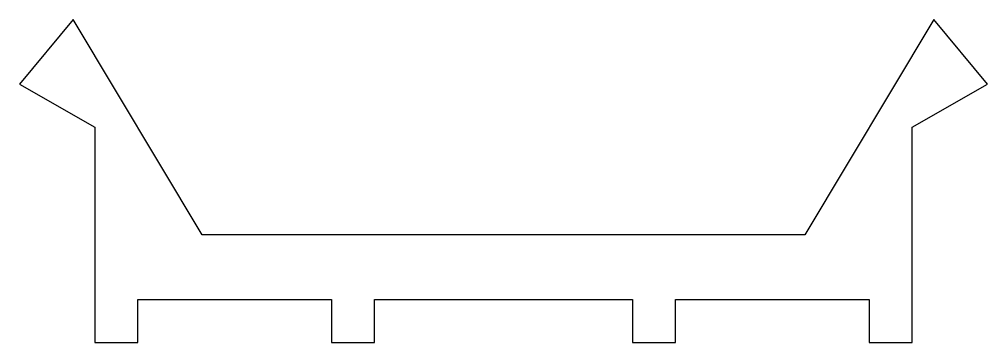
# Model space of a CAD drawing. Extents: x 144.8 to 167.3, y 221.1 to 228.6.
import ezdxf

# ---------------------------------------------------------------- set-up
doc = ezdxf.new("R2010")
doc.units = 0
doc.header["$LTSCALE"] = 15
doc.layers.get('0').update_dxf_attribs({"linetype": 'CONTINUOUS'})

msp = doc.modelspace()

# ---------------------------------------------------------------- linework, layer by layer
msp.add_lwpolyline([(147.563, 221.145), (147.563, 222.145), (152.063, 222.145), (152.063, 221.145), (153.063, 221.145), (153.063, 222.145), (159.063, 222.145), (159.063, 221.145), (160.063, 221.145), (160.063, 222.145), (164.563, 222.145), (164.563, 221.145), (165.563, 221.145), (165.563, 226.145), (167.313, 227.145), (166.063, 228.645), (163.063, 223.645), (149.063, 223.645), (146.063, 228.645), (144.813, 227.145), (146.563, 226.145), (146.563, 221.145)], close=True)

doc.saveas('drawing.dxf')
